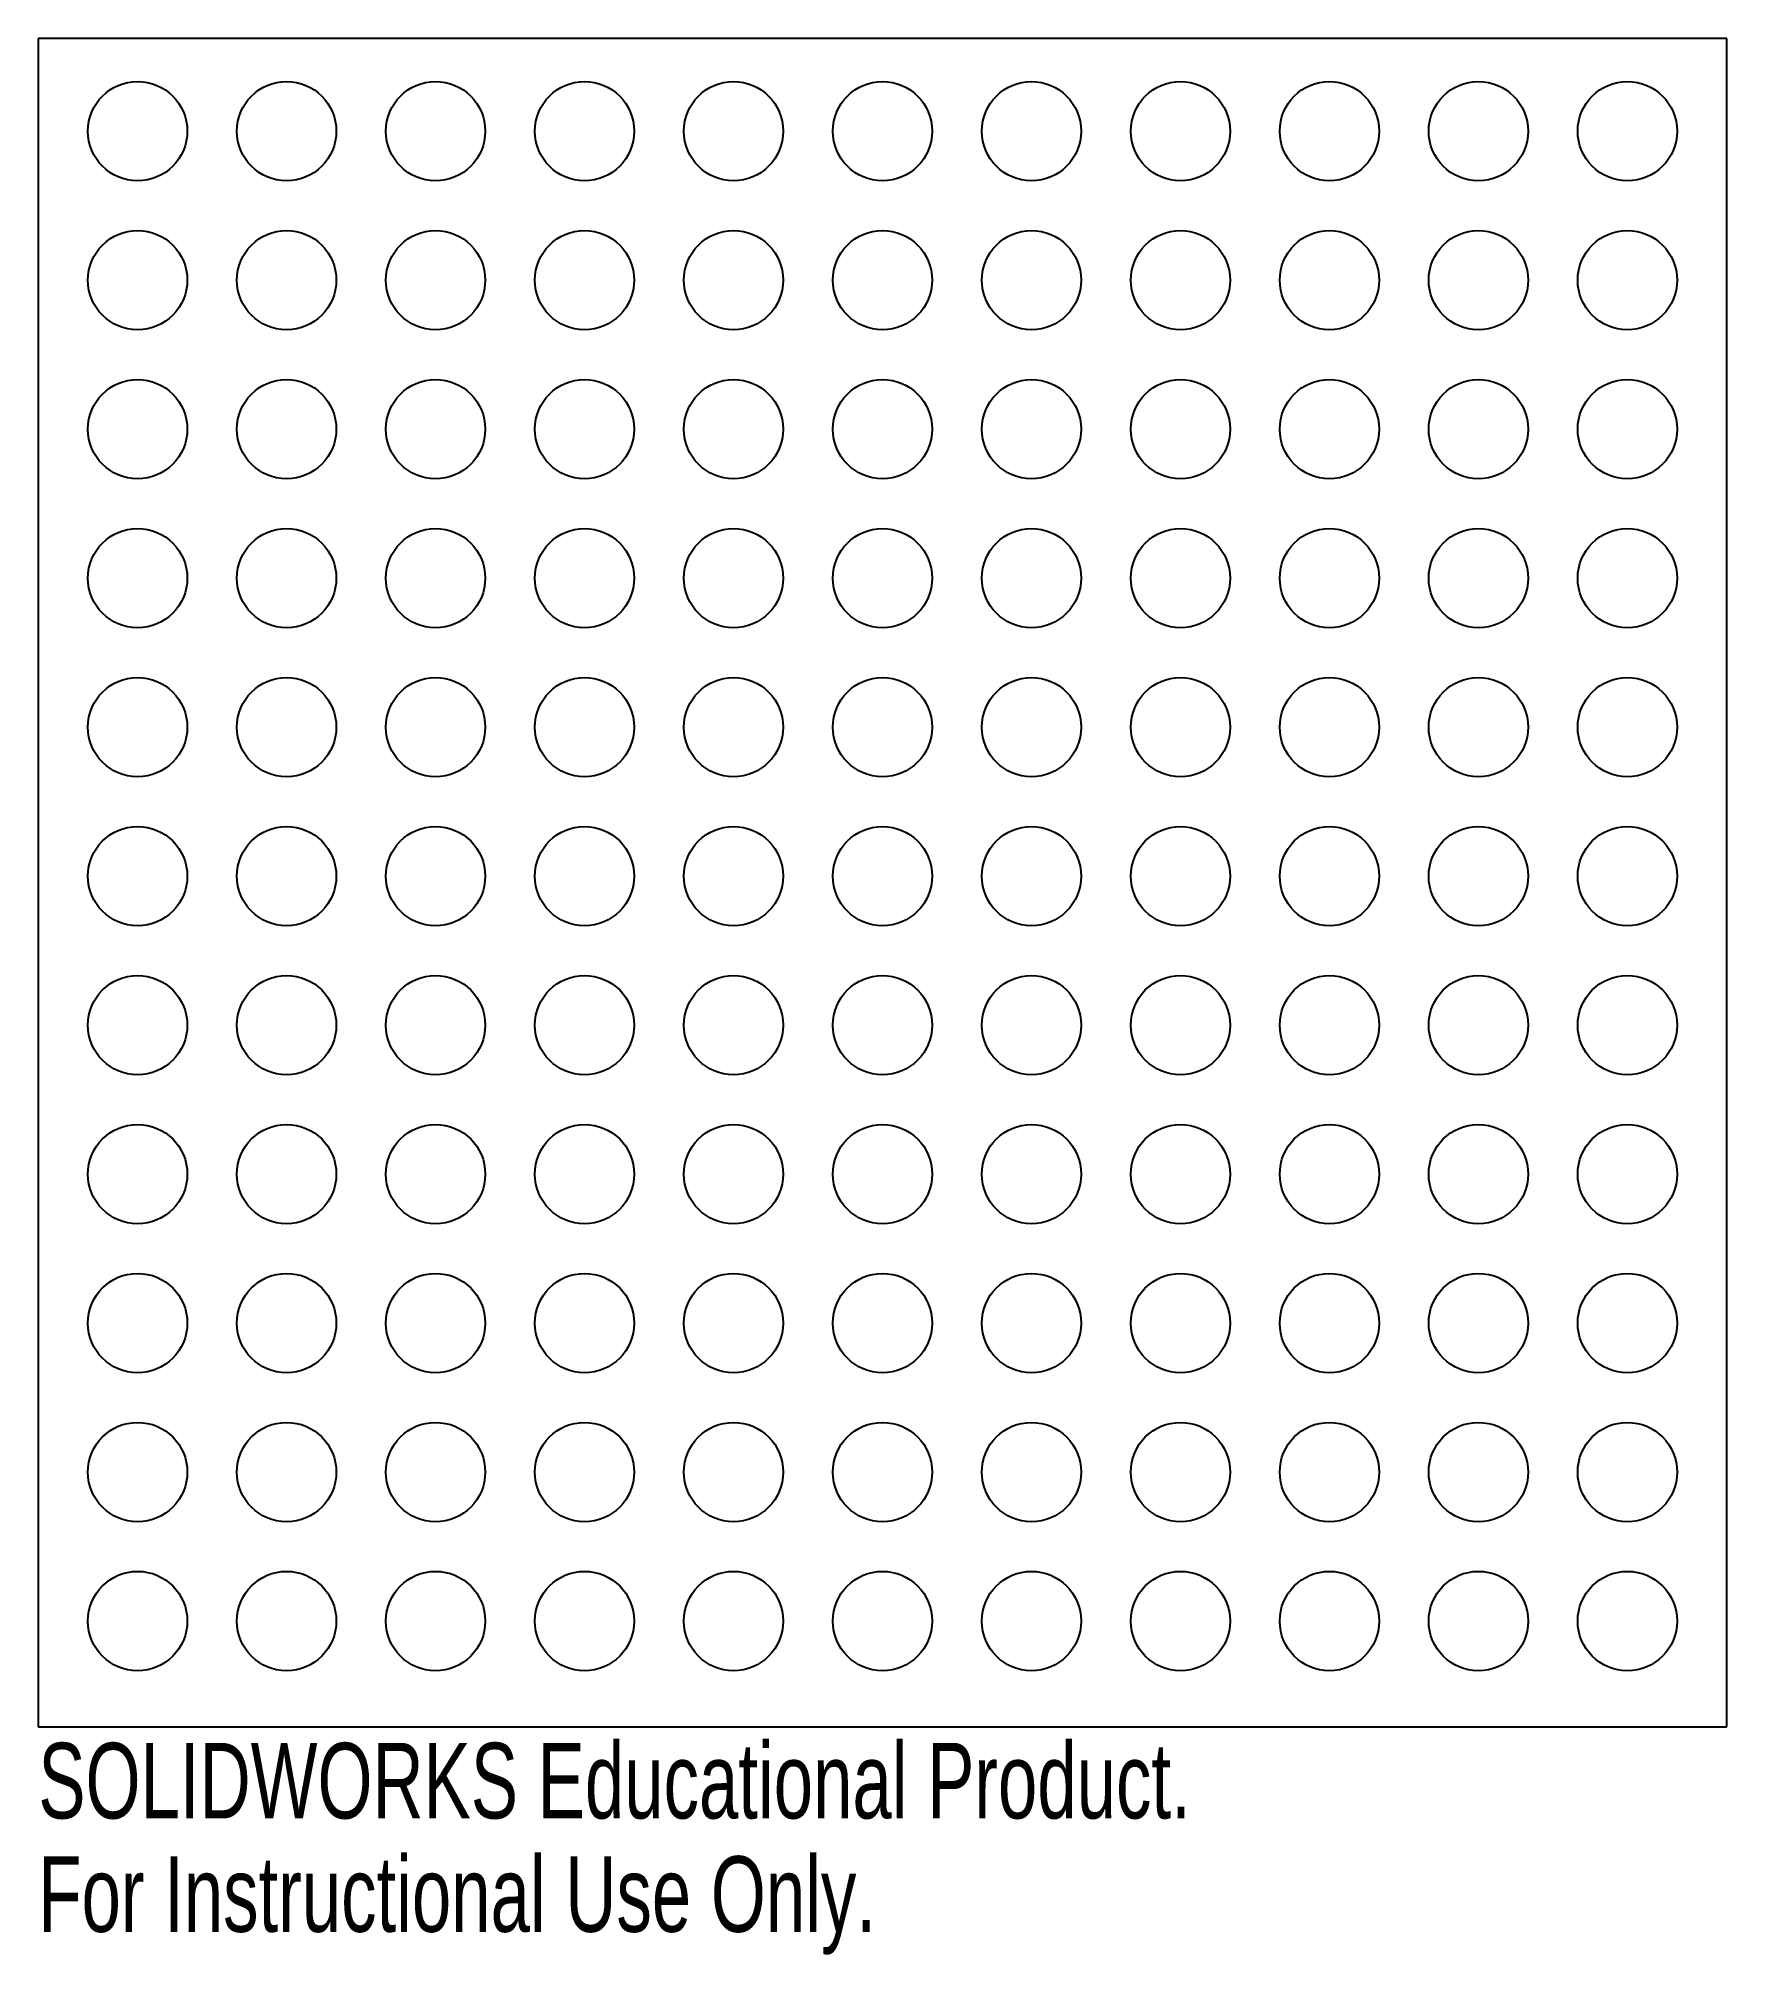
# Model space of a CAD drawing. Header units: inches. Extents: x 0 to 4.25, y -0.52 to 4.3.
import ezdxf

# ---------------------------------------------------------------- set-up
doc = ezdxf.new("R2010")
doc.units = ezdxf.units.IN
doc.header["$MEASUREMENT"] = 0
doc.styles.add('SLDTEXTSTYLE0', font='TXT', dxfattribs={"width": 0.7})

msp = doc.modelspace()

# ---------------------------------------------------------------- linework, layer by layer
at = {"color": 7, "linetype": 'Continuous', "lineweight": 25}
for p, q in [((4.25, 4.3008), (0, 4.3008)), ((0, 4.3008), (0, 0.0508)), ((4.25, 0.0508), (4.25, 4.3008)), ((0, 0.0508), (4.25, 0.0508))]:
    msp.add_line(p, q, dxfattribs=at)
for centre in [(0.25, 4.0672), (0.625, 4.0672), (1, 4.0672), (1.375, 4.0672), (1.75, 4.0672), (2.125, 4.0672), (2.5, 4.0672), (2.875, 4.0672), (3.25, 4.0672), (3.625, 4.0672), (4, 4.0672), (0.25, 3.6922), (0.625, 3.6922), (1, 3.6922), (1.375, 3.6922), (1.75, 3.6922), (2.125, 3.6922), (2.5, 3.6922), (2.875, 3.6922), (3.25, 3.6922), (3.625, 3.6922), (4, 3.6922), (0.25, 3.3172), (0.625, 3.3172), (1, 3.3172), (1.375, 3.3172), (1.75, 3.3172), (2.125, 3.3172), (2.5, 3.3172), (2.875, 3.3172), (3.25, 3.3172), (3.625, 3.3172), (4, 3.3172), (0.25, 2.9422), (0.625, 2.9422), (1, 2.9422), (1.375, 2.9422), (1.75, 2.9422), (2.125, 2.9422), (2.5, 2.9422), (2.875, 2.9422), (3.25, 2.9422), (3.625, 2.9422), (4, 2.9422), (0.25, 2.5672), (0.625, 2.5672), (1, 2.5672), (1.375, 2.5672), (1.75, 2.5672), (2.125, 2.5672), (2.5, 2.5672), (2.875, 2.5672), (3.25, 2.5672), (3.625, 2.5672), (4, 2.5672), (0.25, 2.1922), (0.625, 2.1922), (1, 2.1922), (1.375, 2.1922), (1.75, 2.1922), (2.125, 2.1922), (2.5, 2.1922), (2.875, 2.1922), (3.25, 2.1922), (3.625, 2.1922), (4, 2.1922), (0.25, 1.8172), (0.625, 1.8172), (1, 1.8172), (1.375, 1.8172), (1.75, 1.8172), (2.125, 1.8172), (2.5, 1.8172), (2.875, 1.8172), (3.25, 1.8172), (3.625, 1.8172), (4, 1.8172), (0.25, 1.4422), (0.625, 1.4422), (1, 1.4422), (1.375, 1.4422), (1.75, 1.4422), (2.125, 1.4422), (2.5, 1.4422), (2.875, 1.4422), (3.25, 1.4422), (3.625, 1.4422), (4, 1.4422), (0.25, 1.0672), (0.625, 1.0672), (1, 1.0672), (1.375, 1.0672), (1.75, 1.0672), (2.125, 1.0672), (2.5, 1.0672), (2.875, 1.0672), (3.25, 1.0672), (3.625, 1.0672), (4, 1.0672), (0.25, 0.6922), (0.625, 0.6922), (1, 0.6922), (1.375, 0.6922), (1.75, 0.6922), (2.125, 0.6922), (2.5, 0.6922), (2.875, 0.6922), (3.25, 0.6922), (3.625, 0.6922), (4, 0.6922), (0.25, 0.3172), (0.625, 0.3172), (1, 0.3172), (1.375, 0.3172), (1.75, 0.3172), (2.125, 0.3172), (2.5, 0.3172), (2.875, 0.3172), (3.25, 0.3172), (3.625, 0.3172), (4, 0.3172)]:
    msp.add_circle(centre, 0.125, dxfattribs=at)

# ---------------------------------------------------------------- texts
at = {"color": 7, "linetype": 'Continuous', "char_height": 0.1903, "attachment_point": 1, "style": 'SLDTEXTSTYLE0'}
for s, insert in [('SOLIDWORKS Educational Product.', (0, 0.0107)), ('For Instructional Use Only.', (0, -0.2747))]:
    msp.add_mtext(s, dxfattribs=dict(at, insert=insert))

doc.saveas('drawing.dxf')
